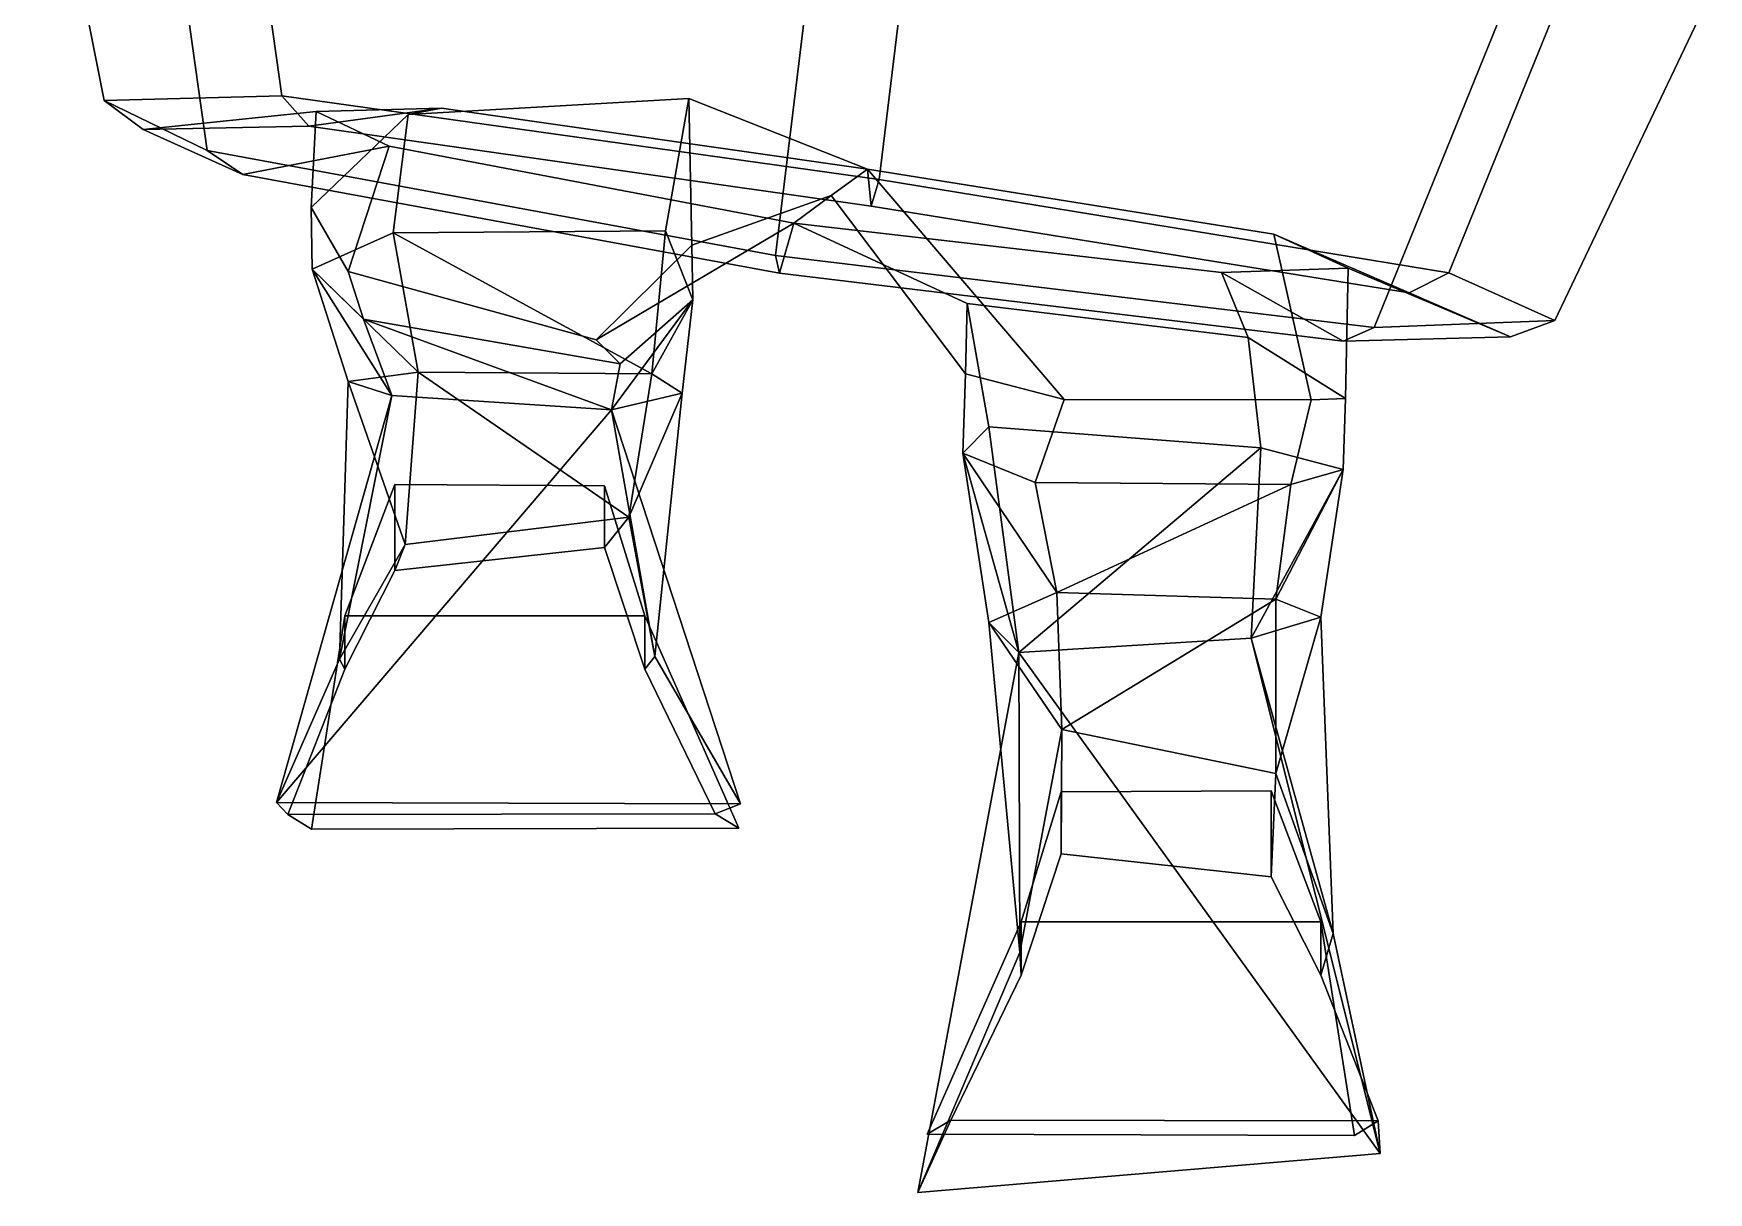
# Model space of a CAD drawing. Extents: x -218 to 260, y -164 to 340.
# Drawn here: x -127.6 to 135.7, y -164 to 18.3 of the extents above; entities that cross this region are included whole.
import ezdxf

# ---------------------------------------------------------------- set-up
doc = ezdxf.new("R2010")
doc.units = 0

msp = doc.modelspace()

# ---------------------------------------------------------------- linework, layer by layer
for points in [[(-96.339264, 64.104034, 91.784851), (-127.578659, 63.878937, 10.434352), (-116.452866, 7.748917, 6.545443), (-88.555603, 8.480957, 88.162407)], [(-116.452866, 7.748917, 6.545443), (-127.578659, 63.878937, 10.434352), (-108.071663, 55.514862, -82.418465), (-100.288002, -0.108215, -86.040909)], [(5.371427, -4.672363, 114.77446), (11.993536, 49.737366, 117.301903), (-96.339264, 64.104034, 91.784851), (-88.555603, 8.480957, 88.162407)], [(-100.288002, -0.108215, -86.040909), (-108.071663, 55.514862, -82.418465), (-4.307007, 37.802933, -124.842041), (-10.936603, -16.611328, -127.368156)], [(5.371427, -4.672363, 114.77446), (94.944565, -19.353622, 73.531845), (115.740166, 31.934357, 74.875648), (11.993536, 49.737366, 117.301903)], [(83.212166, -27.942795, -100.671463), (-10.936603, -16.611328, -127.368156), (-4.307007, 37.802933, -124.842041), (104.007774, 23.345184, -99.327667)], [(115.740166, 31.934357, 74.875648), (94.944565, -19.353622, 73.531845), (111.608917, -26.845078, -11.63804), (135.746658, 23.935944, -10.560708)], [(111.608917, -26.845078, -11.63804), (83.212166, -27.942795, -100.671463), (104.007774, 23.345184, -99.327667), (135.746658, 23.935944, -10.560708)], [(-88.555603, 8.480957, 88.162407), (-116.452866, 7.748917, 6.545443), (-110.325607, 3.226807, 5.85882), (-84.305084, 3.74382, 79.184746)], [(5.371427, -4.672363, 114.77446), (-88.555603, 8.480957, 88.162407), (-84.305084, 3.74382, 79.184746), (4.109687, -8.83757, 102.305557)], [(-28.236872, -12.742859, 27.368111), (-24.564199, 8.102432, 59.501644), (-68.656616, 5.55867, 42.879337), (-71.046043, -13.023819, 23.583809)], [(3.521738, -3.034363, 81.526642), (-63.437824, 6.569489, 62.396088), (-68.656616, 5.55867, 42.879337), (-24.564199, 8.102432, 59.501644)], [(-28.236872, -12.742859, 27.368111), (-23.909523, -23.599731, 0.81619), (-24.068062, -14.964722, -0.747398), (-24.564199, 8.102432, 59.501644)], [(-2.158269, -7.192642, -2.81046), (3.521738, -3.034363, 81.526642), (-24.564199, 8.102432, 59.501644), (-24.068062, -14.964722, -0.747398)], [(-116.452866, 7.748917, 6.545443), (-100.288002, -0.108215, -86.040909), (-94.687737, -3.857224, -74.977486), (-110.325607, 3.226807, 5.85882)], [(-84.305084, 3.74382, 79.184746), (-110.325607, 3.226807, 5.85882), (-83.149521, 6.013519, 4.073004), (-63.437824, 6.569489, 62.396088)], [(-110.325607, 3.226807, 5.85882), (-94.687737, -3.857224, -74.977486), (-71.642006, 0.563293, -59.420113), (-83.149521, 6.013519, 4.073004)], [(4.109687, -8.83757, 102.305557), (-84.305084, 3.74382, 79.184746), (-63.437824, 6.569489, 62.396088), (3.521738, -3.034363, 81.526642)], [(-63.437824, 6.569489, 62.396088), (-83.149521, 6.013519, 4.073004), (-83.91243, -9.053146, 6.223392), (-68.656616, 5.55867, 42.879337)], [(-83.149521, 6.013519, 4.073004), (-71.642006, 0.563293, -59.420113), (-78.131485, -19.131393, -36.833473), (-83.91243, -9.053146, 6.223392)], [(-71.046043, -13.023819, 23.583809), (-68.656616, 5.55867, 42.879337), (-83.91243, -9.053146, 6.223392), (-83.780838, -18.73941, 8.522251)], [(-94.687737, -3.857224, -74.977486), (-10.322197, -19.403015, -111.979942), (-8.065894, -11.517548, -90.527245), (-71.642006, 0.563293, -59.420113)], [(-71.642006, 0.563293, -59.420113), (-8.065894, -11.517548, -90.527245), (-39.140923, -29.882294, -63.13345), (-78.131485, -19.131393, -36.833473)], [(-100.288002, -0.108215, -86.040909), (-10.936603, -16.611328, -127.368156), (-10.322197, -19.403015, -111.979942), (-94.687737, -3.857224, -74.977486)], [(18.923885, -35.222809, -5.350299), (34.449921, -39.260956, 54.294857), (3.521738, -3.034363, 81.526642), (-2.158269, -7.192642, -2.81046)], [(3.521738, -3.034363, 81.526642), (34.449921, -39.260956, 54.294857), (73.267914, -39.319824, 27.050819), (67.411072, -13.27858, 51.96344)], [(4.109687, -8.83757, 102.305557), (3.521738, -3.034363, 81.526642), (67.411072, -13.27858, 51.96344), (88.704506, -22.499481, 65.390602)], [(5.371427, -4.672363, 114.77446), (4.109687, -8.83757, 102.305557), (88.704506, -22.499481, 65.390602), (94.944565, -19.353622, 73.531845)], [(-8.065894, -11.517548, -90.527245), (-2.158269, -7.192642, -2.81046), (-24.068062, -14.964722, -0.747398), (-39.140923, -29.882294, -63.13345)], [(18.923885, -35.222809, -5.350299), (-2.158269, -7.192642, -2.81046), (-8.065894, -11.517548, -90.527245), (19.219582, -24.142479, -68.243088)], [(-83.780838, -18.73941, 8.522251), (-83.91243, -9.053146, 6.223392), (-78.131485, -19.131393, -36.833473), (-75.685104, -26.59877, -10.340726)], [(-67.129547, -34.934952, 42.248161), (-71.046043, -13.023819, 23.583809), (-83.780838, -18.73941, 8.522251)], [(-30.370171, -35.200325, 46.037643), (-28.236872, -12.742859, 27.368111), (-71.046043, -13.023819, 23.583809)], [(-30.370171, -35.200325, 46.037643), (-71.046043, -13.023819, 23.583809), (-67.129547, -34.934952, 42.248161)], [(-30.370171, -35.200325, 46.037643), (-23.909523, -23.599731, 0.81619), (-28.236872, -12.742859, 27.368111)], [(78.321854, -30.100517, -88.771629), (59.20689, -19.284775, -69.85276), (-8.065894, -11.517548, -90.527245), (-10.322197, -19.403015, -111.979942)], [(59.20689, -19.284775, -69.85276), (63.368191, -29.492813, -52.598843), (19.219582, -24.142479, -68.243088), (-8.065894, -11.517548, -90.527245)], [(-23.909523, -23.599731, 0.81619), (-35.373886, -33.627396, -24.823477), (-39.140923, -29.882294, -63.13345), (-24.068062, -14.964722, -0.747398)], [(67.411072, -13.27858, 51.96344), (73.267914, -39.319824, 27.050819), (78.684418, -39.119034, -13.705588), (79.098183, -18.597336, -8.863088)], [(88.704506, -22.499481, 65.390602), (67.411072, -13.27858, 51.96344), (79.098183, -18.597336, -8.863088), (104.622986, -29.378082, -11.27914)], [(83.212166, -27.942795, -100.671463), (78.321854, -30.100517, -88.771629), (-10.322197, -19.403015, -111.979942), (-10.936603, -16.611328, -127.368156)], [(-67.129547, -34.934952, 42.248161), (-83.780838, -18.73941, 8.522251), (-78.116112, -36.401718, 28.336227)], [(-78.116112, -36.401718, 28.336227), (-83.780838, -18.73941, 8.522251), (-71.236786, -38.623497, 11.091511)], [(-71.236786, -38.623497, 11.091511), (-83.780838, -18.73941, 8.522251), (-75.685104, -26.59877, -10.340726)], [(-75.685104, -26.59877, -10.340726), (-78.131485, -19.131393, -36.833473), (-39.140923, -29.882294, -63.13345), (-35.373886, -33.627396, -24.823477)], [(79.098183, -18.597336, -8.863088), (78.684418, -39.119034, -13.705588), (63.368191, -29.492813, -52.598843), (59.20689, -19.284775, -69.85276)], [(104.622986, -29.378082, -11.27914), (79.098183, -18.597336, -8.863088), (59.20689, -19.284775, -69.85276), (78.321854, -30.100517, -88.771629)], [(94.944565, -19.353622, 73.531845), (88.704506, -22.499481, 65.390602), (104.622986, -29.378082, -11.27914), (111.608917, -26.845078, -11.63804)], [(-36.689007, -40.875015, -1.89566), (-35.373886, -33.627396, -24.823477), (-23.909523, -23.599731, 0.81619)], [(-25.622122, -38.25457, 21.565187), (-36.689007, -40.875015, -1.89566), (-23.909523, -23.599731, 0.81619)], [(-30.370171, -35.200325, 46.037643), (-25.622122, -38.25457, 21.565187), (-23.909523, -23.599731, 0.81619)], [(18.52883, -47.680161, -9.545788), (18.923885, -35.222809, -5.350299), (19.219582, -24.142479, -68.243088), (22.622618, -43.529411, -37.443138)], [(65.377838, -46.876297, -34.718021), (22.622618, -43.529411, -37.443138), (19.219582, -24.142479, -68.243088), (63.368191, -29.492813, -52.598843)], [(-71.236786, -38.623497, 11.091511), (-75.685104, -26.59877, -10.340726), (-36.689007, -40.875015, -1.89566)], [(-36.689007, -40.875015, -1.89566), (-75.685104, -26.59877, -10.340726), (-35.373886, -33.627396, -24.823477)], [(111.608917, -26.845078, -11.63804), (104.622986, -29.378082, -11.27914), (78.321854, -30.100517, -88.771629), (83.212166, -27.942795, -100.671463)], [(78.288612, -50.284096, -18.798655), (65.377838, -46.876297, -34.718021), (63.368191, -29.492813, -52.598843), (78.684418, -39.119034, -13.705588)], [(-79.458191, -80.069237, -2.958428), (-69.164505, -62.059181, 17.19681), (-78.116112, -36.401718, 28.336227)], [(-79.458191, -80.069237, -2.958428), (-78.116112, -36.401718, 28.336227), (-71.236786, -38.623497, 11.091511)], [(-69.164505, -62.059181, 17.19681), (-67.129547, -34.934952, 42.248161), (-78.116112, -36.401718, 28.336227)], [(-69.164505, -62.059181, 17.19681), (-34.012146, -57.747856, 24.291176), (-67.129547, -34.934952, 42.248161)], [(-34.012146, -57.747856, 24.291176), (-30.370171, -35.200325, 46.037643), (-67.129547, -34.934952, 42.248161)], [(-34.012146, -57.747856, 24.291176), (-25.622122, -38.25457, 21.565187), (-30.370171, -35.200325, 46.037643)], [(29.893692, -52.325623, 14.831604), (34.449921, -39.260956, 54.294857), (18.923885, -35.222809, -5.350299), (18.52883, -47.680161, -9.545788)], [(-89.352066, -102.616653, -33.803719), (-79.458191, -80.069237, -2.958428), (-71.236786, -38.623497, 11.091511)], [(-89.352066, -102.616653, -33.803719), (-71.236786, -38.623497, 11.091511), (-36.689007, -40.875015, -1.89566)], [(-29.884888, -79.656296, -8.033554), (-36.689007, -40.875015, -1.89566), (-25.622122, -38.25457, 21.565187)], [(-29.884888, -79.656296, -8.033554), (-25.622122, -38.25457, 21.565187), (-34.012146, -57.747856, 24.291176)], [(29.893692, -52.325623, 14.831604), (70.104034, -52.593842, -0.739439), (73.267914, -39.319824, 27.050819), (34.449921, -39.260956, 54.294857)], [(70.104034, -52.593842, -0.739439), (78.288612, -50.284096, -18.798655), (78.684418, -39.119034, -13.705588), (73.267914, -39.319824, 27.050819)], [(-16.442001, -102.817154, -43.318714), (-89.352066, -102.616653, -33.803719), (-36.689007, -40.875015, -1.89566)], [(-16.442001, -102.817154, -43.318714), (-36.689007, -40.875015, -1.89566), (-29.884888, -79.656296, -8.033554)], [(27.339989, -79.022064, -25.506453), (18.52883, -47.680161, -9.545788), (22.622618, -43.529411, -37.443138)], [(27.339989, -79.022064, -25.506453), (22.622618, -43.529411, -37.443138), (65.377838, -46.876297, -34.718021)], [(63.859119, -76.795853, -23.023575), (27.339989, -79.022064, -25.506453), (65.377838, -46.876297, -34.718021)], [(63.859119, -76.795853, -23.023575), (65.377838, -46.876297, -34.718021), (78.288612, -50.284096, -18.798655)], [(33.303314, -69.582268, 21.065182), (29.893692, -52.325623, 14.831604), (18.52883, -47.680161, -9.545788)], [(33.303314, -69.582268, 21.065182), (18.52883, -47.680161, -9.545788), (22.582874, -74.328888, -0.483135)], [(22.582874, -74.328888, -0.483135), (18.52883, -47.680161, -9.545788), (27.339989, -79.022064, -25.506453)], [(-31.473774, -73.253662, 102.617195), (-37.787899, -52.807449, 87.801697), (-70.777412, -52.622147, 87.801697), (-78.613716, -73.253662, 102.617195)], [(-78.613716, -73.253662, 102.617195), (-70.777412, -52.622147, 87.801697), (-70.777412, -66.143852, 35.947453), (-78.613716, -81.637169, 43.725594)], [(-37.787899, -52.807449, 87.801697), (-37.787899, -62.54586, 35.947453), (-70.777412, -66.143852, 35.947453), (-70.777412, -52.622147, 87.801697)], [(33.303314, -69.582268, 21.065182), (70.104034, -52.593842, -0.739439), (29.893692, -52.325623, 14.831604)], [(33.303314, -69.582268, 21.065182), (67.735283, -70.659988, 7.247988), (70.104034, -52.593842, -0.739439)], [(74.814758, -73.483406, -8.827084), (63.859119, -76.795853, -23.023575), (78.288612, -50.284096, -18.798655)], [(67.735283, -70.659988, 7.247988), (78.288612, -50.284096, -18.798655), (70.104034, -52.593842, -0.739439)], [(67.735283, -70.659988, 7.247988), (74.814758, -73.483406, -8.827084), (78.288612, -50.284096, -18.798655)], [(-31.473774, -73.253662, 102.617195), (-31.473774, -81.637169, 43.725594), (-37.787899, -62.54586, 35.947453), (-37.787899, -52.807449, 87.801697)], [(-34.012146, -57.747856, 24.291176), (-69.164505, -62.059181, 17.19681), (-70.777412, -66.143852, 35.947453), (-37.787899, -62.54586, 35.947453)], [(-29.884888, -79.656296, -8.033554), (-34.012146, -57.747856, 24.291176), (-37.787899, -62.54586, 35.947453), (-31.473774, -81.637169, 43.725594)], [(-79.458191, -80.069237, -2.958428), (-78.613716, -81.637169, 43.725594), (-70.777412, -66.143852, 35.947453), (-69.164505, -62.059181, 17.19681)], [(34.074745, -91.149612, 14.281883), (33.303314, -69.582268, 21.065182), (22.582874, -74.328888, -0.483135)], [(34.074745, -91.149612, 14.281883), (67.735283, -70.659988, 7.247988), (33.303314, -69.582268, 21.065182)], [(67.726753, -98.069832, 2.308051), (67.735283, -70.659988, 7.247988), (34.074745, -91.149612, 14.281883)], [(67.726753, -98.069832, 2.308051), (74.814758, -73.483406, -8.827084), (67.735283, -70.659988, 7.247988)], [(-83.890282, -106.838928, 102.617195), (-78.613716, -73.253662, 102.617195), (-78.613716, -81.637169, 43.725594), (-87.594154, -104.532631, 36.317848)], [(-16.70689, -106.65361, 102.617195), (-31.473774, -73.253662, 102.617195), (-78.613716, -73.253662, 102.617195), (-83.890282, -106.838928, 102.617195)], [(-16.70689, -106.65361, 102.617195), (-20.410763, -104.426735, 32.613968), (-31.473774, -81.637169, 43.725594), (-31.473774, -73.253662, 102.617195)], [(76.722748, -123.22979, -9.073519), (63.859119, -76.795853, -23.023575), (74.814758, -73.483406, -8.827084)], [(76.722748, -123.22979, -9.073519), (74.814758, -73.483406, -8.827084), (67.726753, -98.069832, 2.308051)], [(27.46821, -126.198593, -2.660132), (34.074745, -91.149612, 14.281883), (22.582874, -74.328888, -0.483135)], [(27.46821, -126.198593, -2.660132), (22.582874, -74.328888, -0.483135), (27.339989, -79.022064, -25.506453)], [(84.122574, -157.828171, -27.545654), (27.339989, -79.022064, -25.506453), (63.859119, -76.795853, -23.023575)], [(84.122574, -157.828171, -27.545654), (63.859119, -76.795853, -23.023575), (76.722748, -123.22979, -9.073519)], [(-89.352066, -102.616653, -33.803719), (-87.594154, -104.532631, 36.317848), (-78.613716, -81.637169, 43.725594), (-79.458191, -80.069237, -2.958428)], [(-16.442001, -102.817154, -43.318714), (-29.884888, -79.656296, -8.033554), (-31.473774, -81.637169, 43.725594), (-20.410763, -104.426735, 32.613968)], [(11.441788, -163.954834, -19.519869), (27.46821, -126.198593, -2.660132), (27.339989, -79.022064, -25.506453)], [(11.441788, -163.954834, -19.519869), (27.339989, -79.022064, -25.506453), (84.122574, -157.828171, -27.545654)], [(27.46821, -126.198593, -2.660132), (27.673773, -129.788849, 43.725594), (33.987896, -110.69754, 35.947453), (34.074745, -91.149612, 14.281883)], [(34.074745, -91.149612, 14.281883), (33.987896, -110.69754, 35.947453), (66.977409, -114.295532, 35.947453), (67.726753, -98.069832, 2.308051)], [(76.722748, -123.22979, -9.073519), (67.726753, -98.069832, 2.308051), (66.977409, -114.295532, 35.947453), (74.813721, -129.788849, 43.725594)], [(-89.352066, -102.616653, -33.803719), (-16.442001, -102.817154, -43.318714), (-20.410763, -104.426735, 32.613968), (-87.594154, -104.532631, 36.317848)], [(27.673773, -121.40535, 102.617195), (74.813721, -121.40535, 102.617195), (66.977409, -100.773834, 87.801697), (33.987896, -100.959137, 87.801697)], [(27.673773, -121.40535, 102.617195), (33.987896, -100.959137, 87.801697), (33.987896, -110.69754, 35.947453), (27.673773, -129.788849, 43.725594)], [(33.987896, -100.959137, 87.801697), (66.977409, -100.773834, 87.801697), (66.977409, -114.295532, 35.947453), (33.987896, -110.69754, 35.947453)], [(74.813721, -121.40535, 102.617195), (74.813721, -129.788849, 43.725594), (66.977409, -114.295532, 35.947453), (66.977409, -100.773834, 87.801697)], [(-83.890282, -106.838928, 102.617195), (-87.594154, -104.532631, 36.317848), (-20.410763, -104.426735, 32.613968), (-16.70689, -106.65361, 102.617195)], [(12.906889, -154.805298, 102.617195), (80.090286, -154.990616, 102.617195), (74.813721, -121.40535, 102.617195), (27.673773, -121.40535, 102.617195)], [(12.906889, -154.805298, 102.617195), (27.673773, -121.40535, 102.617195), (27.673773, -129.788849, 43.725594), (16.610764, -152.578415, 32.613968)], [(80.090286, -154.990616, 102.617195), (83.794151, -152.684311, 36.317848), (74.813721, -129.788849, 43.725594), (74.813721, -121.40535, 102.617195)], [(84.122574, -157.828171, -27.545654), (76.722748, -123.22979, -9.073519), (74.813721, -129.788849, 43.725594), (83.794151, -152.684311, 36.317848)], [(11.441788, -163.954834, -19.519869), (16.610764, -152.578415, 32.613968), (27.673773, -129.788849, 43.725594), (27.46821, -126.198593, -2.660132)], [(84.122574, -157.828171, -27.545654), (83.794151, -152.684311, 36.317848), (16.610764, -152.578415, 32.613968), (11.441788, -163.954834, -19.519869)], [(80.090286, -154.990616, 102.617195), (12.906889, -154.805298, 102.617195), (16.610764, -152.578415, 32.613968), (83.794151, -152.684311, 36.317848)]]:
    msp.add_3dface(points)

doc.saveas('drawing.dxf')
